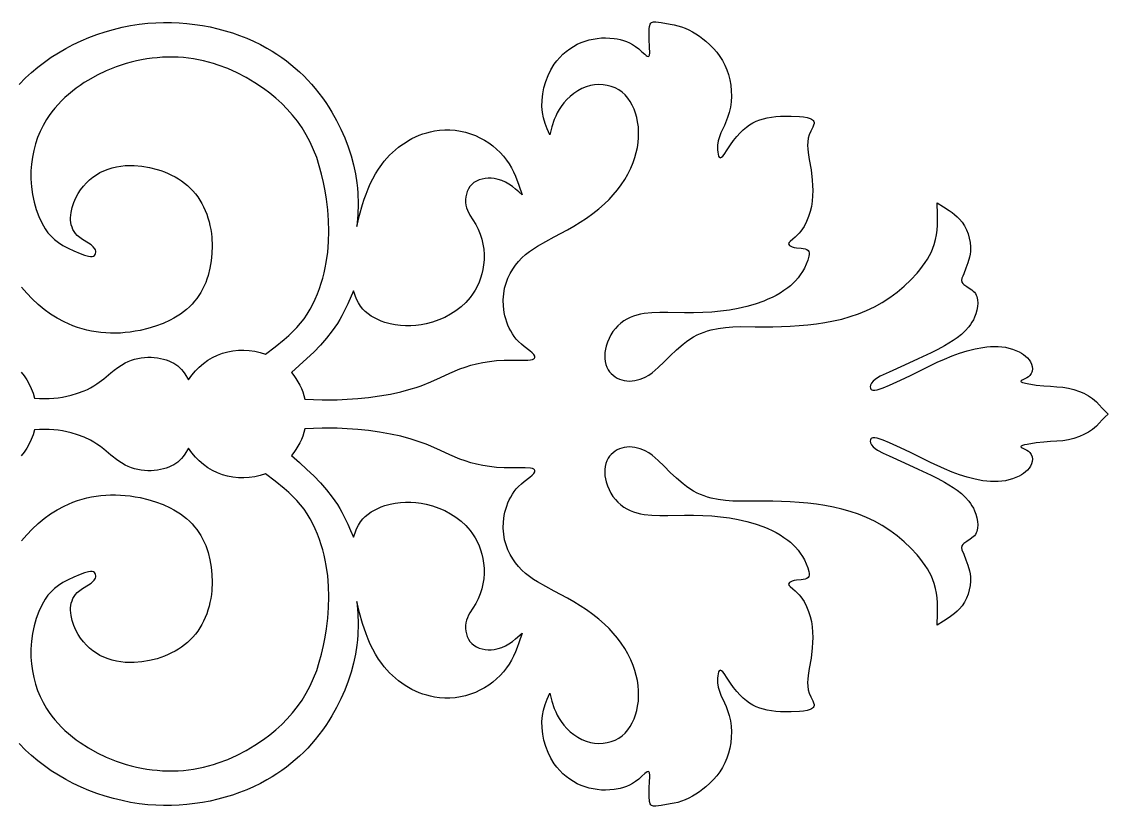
# Model space of a CAD drawing. Extents: x 12 to 238, y 29 to 71.
# Drawn here: x 188.52 to 238.32, y 31.93 to 67.9 of the extents above; entities that cross this region are included whole.
import ezdxf

# ---------------------------------------------------------------- set-up
doc = ezdxf.new("R2010")
doc.units = 0
doc.layers.add('LAYER_1', color=18, linetype='CONTINUOUS')

msp = doc.modelspace()

# ---------------------------------------------------------------- linework, layer by layer
at = {"layer": 'LAYER_1'}
for points in [[(188.405, 65.026), (188.695, 65.321), (188.97, 65.574), (189.258, 65.817), (189.559, 66.048), (189.873, 66.267), (190.198, 66.474), (190.533, 66.669), (190.878, 66.85), (191.233, 67.018), (191.595, 67.172), (191.965, 67.312), (192.342, 67.437), (192.725, 67.547), (193.113, 67.641), (193.505, 67.719), (193.901, 67.781), (194.299, 67.826), (194.657, 67.852), (195.016, 67.863), (195.375, 67.862), (195.734, 67.847), (196.091, 67.819), (196.447, 67.778), (196.8, 67.724), (197.15, 67.657), (197.497, 67.578), (197.838, 67.487), (198.175, 67.384), (198.505, 67.268), (198.829, 67.141), (199.146, 67.002), (199.455, 66.852), (199.755, 66.69), (199.987, 66.554), (200.212, 66.411), (200.432, 66.261), (200.646, 66.105), (200.854, 65.942), (201.055, 65.772), (201.251, 65.597), (201.441, 65.414), (201.624, 65.226), (201.802, 65.032), (201.973, 64.832), (202.138, 64.626), (202.297, 64.415), (202.45, 64.197), (202.596, 63.975), (202.736, 63.747), (202.949, 63.367), (203.144, 62.976), (203.321, 62.575), (203.477, 62.167), (203.612, 61.755), (203.724, 61.339), (203.813, 60.924), (203.877, 60.51), (203.902, 60.272), (203.919, 60.033), (203.931, 59.549), (203.916, 59.045), (203.88, 58.507), (204.002, 59.035), (204.137, 59.523), (204.213, 59.76), (204.297, 59.997), (204.389, 60.234), (204.492, 60.468), (204.605, 60.7), (204.73, 60.926), (204.867, 61.146), (205.017, 61.358), (205.13, 61.502), (205.25, 61.641), (205.376, 61.774), (205.508, 61.902), (205.645, 62.025), (205.788, 62.141), (205.935, 62.25), (206.087, 62.353), (206.243, 62.449), (206.403, 62.537), (206.567, 62.617), (206.734, 62.69), (206.904, 62.753), (207.077, 62.808), (207.251, 62.854), (207.428, 62.89), (207.665, 62.923), (207.904, 62.939), (208.143, 62.938), (208.381, 62.92), (208.619, 62.885), (208.853, 62.833), (209.083, 62.764), (209.309, 62.678), (209.519, 62.58), (209.723, 62.468), (209.918, 62.343), (210.104, 62.205), (210.28, 62.057), (210.445, 61.898), (210.596, 61.731), (210.734, 61.556), (210.853, 61.381), (210.96, 61.2), (211.057, 61.012), (211.145, 60.817), (211.303, 60.405), (211.448, 59.963), (211.3, 60.099), (211.153, 60.227), (211.003, 60.344), (210.849, 60.448), (210.691, 60.539), (210.527, 60.613), (210.355, 60.67), (210.174, 60.707), (210.037, 60.72), (209.897, 60.721), (209.757, 60.709), (209.619, 60.684), (209.486, 60.645), (209.361, 60.59), (209.245, 60.52), (209.142, 60.434), (209.061, 60.34), (208.993, 60.234), (208.937, 60.12), (208.896, 59.998), (208.868, 59.872), (208.854, 59.744), (208.855, 59.617), (208.869, 59.493), (208.899, 59.372), (208.942, 59.255), (209.056, 59.033), (209.19, 58.817), (209.324, 58.599), (209.435, 58.386), (209.527, 58.164), (209.601, 57.937), (209.656, 57.703), (209.693, 57.467), (209.71, 57.228), (209.709, 56.988), (209.688, 56.748), (209.655, 56.545), (209.608, 56.344), (209.548, 56.147), (209.475, 55.954), (209.39, 55.767), (209.292, 55.586), (209.183, 55.413), (209.063, 55.249), (208.868, 55.027), (208.653, 54.826), (208.42, 54.645), (208.17, 54.485), (207.906, 54.346), (207.63, 54.228), (207.344, 54.131), (207.05, 54.054), (206.817, 54.009), (206.582, 53.977), (206.345, 53.959), (206.107, 53.957), (205.869, 53.97), (205.632, 54), (205.396, 54.047), (205.164, 54.113), (204.998, 54.172), (204.836, 54.241), (204.68, 54.319), (204.531, 54.407), (204.391, 54.505), (204.263, 54.612), (204.147, 54.728), (204.047, 54.853), (203.948, 55.012), (203.866, 55.183), (203.728, 55.565), (203.456, 54.97), (203.331, 54.692), (203.195, 54.419), (203.095, 54.245), (202.987, 54.07), (202.746, 53.726), (202.482, 53.391), (202.206, 53.075), (201.903, 52.757), (201.586, 52.452), (200.877, 51.817), (200.985, 51.681), (201.085, 51.54), (201.176, 51.394), (201.259, 51.242), (201.332, 51.086), (201.397, 50.926), (201.451, 50.762), (201.497, 50.594), (202.287, 50.565), (202.633, 50.563), (202.974, 50.57), (203.437, 50.59), (203.919, 50.625), (204.414, 50.677), (204.913, 50.745), (205.411, 50.832), (205.899, 50.938), (206.371, 51.065), (206.599, 51.137), (206.82, 51.214), (207.27, 51.396), (207.704, 51.593), (208.14, 51.792), (208.597, 51.98), (208.84, 52.067), (209.094, 52.147), (209.363, 52.218), (209.648, 52.278), (209.953, 52.327), (210.279, 52.363), (210.628, 52.384), (211.004, 52.389), (211.305, 52.383), (211.591, 52.38), (211.718, 52.385), (211.829, 52.395), (211.92, 52.414), (211.987, 52.442), (212.021, 52.472), (212.038, 52.506), (212.039, 52.538), (212.03, 52.571), (211.983, 52.642), (211.905, 52.722), (211.801, 52.808), (211.55, 53.007), (211.417, 53.119), (211.288, 53.24), (211.185, 53.351), (211.091, 53.47), (211.005, 53.593), (210.927, 53.722), (210.858, 53.855), (210.797, 53.992), (210.743, 54.132), (210.698, 54.275), (210.66, 54.419), (210.63, 54.565), (210.592, 54.857), (210.584, 55.146), (210.605, 55.427), (210.648, 55.676), (210.713, 55.914), (210.798, 56.139), (210.901, 56.352), (211.018, 56.552), (211.15, 56.739), (211.292, 56.912), (211.443, 57.072), (211.611, 57.225), (211.786, 57.365), (211.966, 57.493), (212.152, 57.612), (212.533, 57.828), (212.923, 58.032), (213.525, 58.355), (213.824, 58.526), (214.118, 58.705), (214.408, 58.896), (214.691, 59.099), (214.967, 59.318), (215.234, 59.554), (215.437, 59.752), (215.631, 59.962), (215.816, 60.184), (215.991, 60.416), (216.152, 60.66), (216.299, 60.913), (216.43, 61.177), (216.544, 61.45), (216.62, 61.672), (216.683, 61.898), (216.732, 62.129), (216.767, 62.362), (216.787, 62.598), (216.791, 62.835), (216.778, 63.072), (216.746, 63.309), (216.706, 63.506), (216.651, 63.701), (216.584, 63.889), (216.502, 64.07), (216.407, 64.24), (216.297, 64.398), (216.173, 64.541), (216.034, 64.668), (215.879, 64.775), (215.712, 64.863), (215.535, 64.932), (215.35, 64.98), (215.16, 65.008), (214.968, 65.016), (214.775, 65.003), (214.584, 64.97), (214.381, 64.911), (214.185, 64.83), (213.998, 64.729), (213.82, 64.611), (213.654, 64.477), (213.501, 64.332), (213.361, 64.176), (213.237, 64.013), (213.144, 63.869), (213.062, 63.72), (212.989, 63.567), (212.924, 63.409), (212.812, 63.077), (212.714, 62.718), (212.605, 62.983), (212.512, 63.237), (212.438, 63.487), (212.387, 63.741), (212.361, 64.017), (212.363, 64.3), (212.393, 64.587), (212.449, 64.874), (212.532, 65.158), (212.638, 65.433), (212.769, 65.697), (212.924, 65.946), (213.046, 66.11), (213.178, 66.263), (213.321, 66.406), (213.473, 66.538), (213.633, 66.658), (213.801, 66.766), (213.976, 66.862), (214.158, 66.944), (214.335, 67.01), (214.517, 67.064), (214.703, 67.105), (214.892, 67.135), (215.083, 67.152), (215.277, 67.157), (215.472, 67.151), (215.667, 67.132), (215.809, 67.111), (215.95, 67.082), (216.092, 67.043), (216.233, 66.993), (216.374, 66.931), (216.514, 66.855), (216.654, 66.763), (216.793, 66.654), (216.937, 66.524), (217.07, 66.403), (217.129, 66.356), (217.181, 66.323), (217.224, 66.307), (217.258, 66.313), (217.276, 66.335), (217.289, 66.37), (217.301, 66.47), (217.293, 66.725), (217.272, 67.094), (217.271, 67.457), (217.276, 67.573), (217.291, 67.686), (217.323, 67.785), (217.347, 67.825), (217.379, 67.856), (217.419, 67.879), (217.467, 67.893), (217.579, 67.898), (217.831, 67.86), (218.234, 67.792), (218.414, 67.759), (218.589, 67.717), (218.757, 67.664), (218.924, 67.599), (219.091, 67.522), (219.255, 67.435), (219.417, 67.338), (219.575, 67.233), (219.728, 67.12), (219.875, 67.001), (220.052, 66.842), (220.217, 66.674), (220.369, 66.497), (220.508, 66.311), (220.632, 66.116), (220.741, 65.91), (220.834, 65.696), (220.911, 65.471), (220.971, 65.231), (221.012, 64.984), (221.036, 64.733), (221.041, 64.479), (221.027, 64.227), (220.994, 63.978), (220.942, 63.737), (220.871, 63.506), (220.719, 63.148), (220.56, 62.799), (220.493, 62.62), (220.441, 62.433), (220.41, 62.236), (220.404, 62.132), (220.406, 62.024), (220.415, 61.919), (220.432, 61.82), (220.457, 61.738), (220.489, 61.684), (220.51, 61.669), (220.533, 61.665), (220.585, 61.685), (220.644, 61.737), (220.709, 61.814), (220.85, 62.019), (220.999, 62.248), (221.146, 62.457), (221.292, 62.641), (221.438, 62.802), (221.584, 62.943), (221.731, 63.064), (221.879, 63.168), (222.031, 63.257), (222.185, 63.332), (222.345, 63.397), (222.512, 63.45), (222.687, 63.493), (222.874, 63.527), (223.074, 63.551), (223.289, 63.567), (223.523, 63.574), (223.777, 63.574), (224.157, 63.559), (224.341, 63.54), (224.508, 63.509), (224.651, 63.465), (224.71, 63.437), (224.759, 63.405), (224.797, 63.368), (224.823, 63.326), (224.837, 63.279), (224.836, 63.226), (224.813, 63.149), (224.773, 63.064), (224.676, 62.882), (224.609, 62.718), (224.566, 62.554), (224.543, 62.391), (224.537, 62.227), (224.545, 62.064), (224.563, 61.902), (224.614, 61.58), (224.691, 61.102), (224.748, 60.629), (224.765, 60.392), (224.77, 60.154), (224.764, 59.914), (224.743, 59.671), (224.708, 59.434), (224.655, 59.197), (224.583, 58.962), (224.49, 58.733), (224.374, 58.513), (224.232, 58.304), (224.151, 58.205), (224.063, 58.109), (223.968, 58.018), (223.864, 57.932), (223.732, 57.828), (223.685, 57.778), (223.663, 57.729), (223.672, 57.685), (223.707, 57.643), (223.762, 57.606), (223.831, 57.577), (223.924, 57.553), (224.025, 57.538), (224.235, 57.519), (224.334, 57.507), (224.423, 57.489), (224.498, 57.46), (224.555, 57.417), (224.587, 57.364), (224.603, 57.299), (224.605, 57.225), (224.595, 57.143), (224.548, 56.964), (224.477, 56.783), (224.393, 56.605), (224.301, 56.441), (224.202, 56.291), (224.097, 56.153), (223.986, 56.025), (223.869, 55.908), (223.748, 55.798), (223.622, 55.696), (223.452, 55.573), (223.277, 55.459), (223.095, 55.354), (222.91, 55.259), (222.72, 55.172), (222.528, 55.092), (222.136, 54.954), (221.746, 54.842), (221.351, 54.751), (220.952, 54.68), (220.549, 54.626), (220.141, 54.589), (219.729, 54.566), (219.313, 54.556), (218.893, 54.557), (218.136, 54.572), (217.763, 54.571), (217.399, 54.555), (217.048, 54.515), (216.878, 54.485), (216.714, 54.445), (216.555, 54.396), (216.402, 54.336), (216.255, 54.265), (216.115, 54.181), (215.975, 54.078), (215.845, 53.961), (215.725, 53.832), (215.615, 53.69), (215.518, 53.537), (215.433, 53.375), (215.361, 53.203), (215.304, 53.023), (215.272, 52.884), (215.249, 52.742), (215.238, 52.6), (215.239, 52.459), (215.254, 52.32), (215.284, 52.186), (215.33, 52.058), (215.394, 51.938), (215.458, 51.849), (215.533, 51.766), (215.617, 51.69), (215.709, 51.623), (215.808, 51.564), (215.912, 51.515), (216.02, 51.475), (216.13, 51.447), (216.253, 51.429), (216.378, 51.423), (216.501, 51.43), (216.624, 51.448), (216.746, 51.475), (216.865, 51.513), (216.98, 51.558), (217.092, 51.611), (217.252, 51.703), (217.404, 51.807), (217.548, 51.923), (217.687, 52.047), (217.958, 52.313), (218.232, 52.589), (218.52, 52.862), (218.826, 53.118), (218.984, 53.236), (219.145, 53.347), (219.309, 53.448), (219.476, 53.538), (219.632, 53.61), (219.789, 53.673), (219.949, 53.727), (220.11, 53.772), (220.436, 53.841), (220.768, 53.885), (221.105, 53.909), (221.445, 53.919), (222.131, 53.918), (222.937, 53.918), (223.34, 53.926), (223.742, 53.941), (224.143, 53.965), (224.542, 53.999), (224.938, 54.045), (225.332, 54.105), (225.722, 54.179), (226.107, 54.27), (226.488, 54.379), (226.864, 54.508), (227.234, 54.659), (227.598, 54.832), (227.955, 55.029), (228.305, 55.253), (228.642, 55.5), (228.966, 55.772), (229.272, 56.063), (229.554, 56.37), (229.685, 56.528), (229.808, 56.69), (229.922, 56.853), (230.027, 57.019), (230.122, 57.186), (230.207, 57.353), (230.28, 57.521), (230.342, 57.69), (230.404, 57.908), (230.447, 58.127), (230.475, 58.35), (230.489, 58.578), (230.49, 59.059), (230.47, 59.589), (230.758, 59.41), (231.027, 59.24), (231.154, 59.152), (231.274, 59.06), (231.388, 58.96), (231.495, 58.85), (231.614, 58.702), (231.721, 58.539), (231.813, 58.363), (231.888, 58.176), (231.947, 57.981), (231.985, 57.781), (232.003, 57.577), (231.998, 57.372), (231.982, 57.241), (231.958, 57.11), (231.886, 56.851), (231.793, 56.596), (231.689, 56.344), (231.645, 56.238), (231.61, 56.136), (231.596, 56.04), (231.599, 55.995), (231.611, 55.953), (231.645, 55.898), (231.696, 55.847), (231.83, 55.754), (231.984, 55.659), (232.059, 55.608), (232.126, 55.551), (232.179, 55.495), (232.224, 55.434), (232.26, 55.369), (232.289, 55.301), (232.326, 55.154), (232.338, 54.998), (232.327, 54.837), (232.296, 54.674), (232.25, 54.513), (232.19, 54.359), (232.133, 54.239), (232.069, 54.125), (232, 54.018), (231.925, 53.916), (231.762, 53.73), (231.584, 53.563), (231.396, 53.414), (231.2, 53.279), (230.806, 53.044), (230.498, 52.877), (230.2, 52.723), (229.606, 52.439), (228.978, 52.156), (228.271, 51.839), (227.998, 51.71), (227.867, 51.642), (227.744, 51.57), (227.634, 51.494), (227.541, 51.414), (227.47, 51.329), (227.424, 51.239), (227.409, 51.161), (227.415, 51.093), (227.43, 51.061), (227.453, 51.036), (227.484, 51.019), (227.521, 51.009), (227.615, 51.007), (227.728, 51.027), (227.857, 51.063), (227.996, 51.112), (228.284, 51.23), (228.792, 51.46), (229.258, 51.686), (230.161, 52.136), (230.481, 52.288), (230.813, 52.436), (231.154, 52.576), (231.502, 52.704), (231.855, 52.815), (232.211, 52.906), (232.568, 52.971), (232.745, 52.993), (232.922, 53.007), (233.094, 53.012), (233.264, 53.009), (233.432, 52.996), (233.598, 52.973), (233.762, 52.938), (233.922, 52.892), (234.079, 52.833), (234.232, 52.762), (234.336, 52.703), (234.435, 52.638), (234.528, 52.566), (234.612, 52.487), (234.687, 52.401), (234.748, 52.307), (234.795, 52.206), (234.826, 52.097), (234.837, 51.99), (234.825, 51.882), (234.81, 51.828), (234.787, 51.776), (234.755, 51.725), (234.715, 51.677), (234.655, 51.625), (234.586, 51.577), (234.43, 51.492), (234.362, 51.459), (234.317, 51.43), (234.31, 51.411), (234.321, 51.394), (234.383, 51.363), (234.599, 51.309), (235.007, 51.242), (235.36, 51.205), (235.673, 51.184), (235.959, 51.166), (236.227, 51.139), (236.486, 51.098), (236.74, 51.037), (236.991, 50.953), (237.199, 50.863), (237.402, 50.753), (237.594, 50.624), (237.771, 50.474), (237.905, 50.335), (238.034, 50.189), (238.168, 50.046), (238.316, 49.915), (238.168, 49.784), (238.034, 49.641), (237.905, 49.496), (237.771, 49.356), (237.594, 49.206), (237.402, 49.077), (237.199, 48.968), (236.991, 48.878), (236.74, 48.793), (236.486, 48.733), (236.227, 48.691), (235.959, 48.664), (235.673, 48.647), (235.36, 48.626), (235.007, 48.589), (234.599, 48.521), (234.483, 48.496), (234.383, 48.468), (234.321, 48.436), (234.31, 48.419), (234.317, 48.401), (234.362, 48.371), (234.43, 48.338), (234.586, 48.254), (234.655, 48.206), (234.715, 48.153), (234.755, 48.105), (234.787, 48.055), (234.825, 47.949), (234.837, 47.84), (234.826, 47.733), (234.795, 47.624), (234.748, 47.523), (234.687, 47.429), (234.612, 47.343), (234.528, 47.264), (234.435, 47.192), (234.336, 47.127), (234.232, 47.069), (234.079, 46.997), (233.922, 46.938), (233.762, 46.892), (233.598, 46.858), (233.432, 46.834), (233.264, 46.821), (233.094, 46.818), (232.922, 46.823), (232.745, 46.837), (232.568, 46.859), (232.211, 46.925), (231.855, 47.015), (231.502, 47.127), (231.154, 47.255), (230.813, 47.395), (230.161, 47.694), (229.258, 48.144), (228.792, 48.371), (228.284, 48.6), (227.996, 48.719), (227.857, 48.768), (227.728, 48.804), (227.615, 48.823), (227.521, 48.822), (227.484, 48.811), (227.453, 48.794), (227.43, 48.77), (227.415, 48.737), (227.409, 48.669), (227.424, 48.592), (227.47, 48.502), (227.541, 48.417), (227.634, 48.336), (227.744, 48.26), (227.998, 48.12), (228.271, 47.992), (228.978, 47.674), (229.606, 47.391), (230.2, 47.107), (230.498, 46.953), (230.806, 46.786), (231.002, 46.673), (231.2, 46.551), (231.396, 46.417), (231.584, 46.267), (231.762, 46.101), (231.925, 45.914), (232, 45.813), (232.069, 45.705), (232.133, 45.591), (232.19, 45.471), (232.25, 45.317), (232.296, 45.157), (232.327, 44.994), (232.338, 44.832), (232.326, 44.676), (232.289, 44.53), (232.26, 44.461), (232.224, 44.396), (232.179, 44.335), (232.126, 44.279), (231.984, 44.171), (231.83, 44.077), (231.696, 43.983), (231.645, 43.932), (231.611, 43.877), (231.599, 43.835), (231.596, 43.79), (231.61, 43.695), (231.689, 43.486), (231.793, 43.235), (231.886, 42.979), (231.958, 42.72), (231.982, 42.589), (231.998, 42.458), (232.003, 42.253), (231.985, 42.05), (231.947, 41.849), (231.888, 41.655), (231.813, 41.468), (231.721, 41.291), (231.614, 41.128), (231.495, 40.98), (231.388, 40.87), (231.274, 40.771), (231.027, 40.591), (230.758, 40.421), (230.47, 40.242), (230.49, 40.771), (230.494, 41.017), (230.489, 41.252), (230.475, 41.481), (230.447, 41.703), (230.404, 41.923), (230.342, 42.141), (230.28, 42.309), (230.207, 42.477), (230.122, 42.645), (230.027, 42.812), (229.922, 42.977), (229.808, 43.141), (229.685, 43.302), (229.554, 43.461), (229.272, 43.768), (228.966, 44.059), (228.642, 44.33), (228.305, 44.578), (227.955, 44.801), (227.598, 44.999), (227.234, 45.172), (226.864, 45.322), (226.488, 45.451), (226.107, 45.56), (225.722, 45.651), (225.332, 45.726), (224.938, 45.785), (224.542, 45.831), (224.143, 45.865), (223.742, 45.889), (222.937, 45.912), (222.131, 45.913), (221.445, 45.912), (221.105, 45.922), (220.768, 45.946), (220.436, 45.99), (220.11, 46.059), (219.949, 46.104), (219.789, 46.158), (219.632, 46.221), (219.476, 46.293), (219.309, 46.383), (219.145, 46.484), (218.984, 46.594), (218.826, 46.713), (218.52, 46.969), (218.232, 47.241), (217.958, 47.518), (217.687, 47.784), (217.548, 47.908), (217.404, 48.023), (217.252, 48.128), (217.092, 48.22), (216.98, 48.273), (216.865, 48.318), (216.746, 48.355), (216.624, 48.383), (216.501, 48.401), (216.378, 48.407), (216.253, 48.402), (216.13, 48.384), (216.02, 48.355), (215.912, 48.316), (215.808, 48.267), (215.709, 48.208), (215.617, 48.14), (215.533, 48.065), (215.458, 47.982), (215.394, 47.893), (215.33, 47.772), (215.284, 47.644), (215.254, 47.51), (215.239, 47.372), (215.238, 47.231), (215.249, 47.088), (215.272, 46.947), (215.304, 46.808), (215.361, 46.628), (215.433, 46.456), (215.518, 46.293), (215.615, 46.14), (215.725, 45.999), (215.845, 45.869), (215.975, 45.752), (216.115, 45.65), (216.255, 45.566), (216.402, 45.495), (216.555, 45.435), (216.714, 45.385), (216.878, 45.346), (217.048, 45.315), (217.399, 45.276), (217.763, 45.259), (218.136, 45.259), (218.893, 45.274), (219.313, 45.274), (219.729, 45.264), (220.141, 45.241), (220.549, 45.204), (220.952, 45.151), (221.351, 45.08), (221.746, 44.989), (222.136, 44.877), (222.528, 44.738), (222.72, 44.659), (222.91, 44.572), (223.095, 44.476), (223.277, 44.372), (223.452, 44.258), (223.622, 44.135), (223.748, 44.033), (223.869, 43.923), (223.986, 43.805), (224.097, 43.678), (224.202, 43.539), (224.301, 43.389), (224.393, 43.226), (224.477, 43.048), (224.548, 42.866), (224.595, 42.688), (224.605, 42.606), (224.603, 42.531), (224.587, 42.466), (224.555, 42.414), (224.498, 42.37), (224.423, 42.341), (224.235, 42.311), (224.025, 42.292), (223.924, 42.277), (223.831, 42.254), (223.762, 42.224), (223.707, 42.188), (223.672, 42.146), (223.663, 42.102), (223.685, 42.053), (223.732, 42.003), (223.864, 41.898), (223.968, 41.812), (224.063, 41.721), (224.151, 41.626), (224.232, 41.527), (224.374, 41.318), (224.49, 41.097), (224.583, 40.868), (224.655, 40.634), (224.708, 40.397), (224.743, 40.16), (224.764, 39.917), (224.77, 39.677), (224.765, 39.438), (224.748, 39.201), (224.691, 38.728), (224.614, 38.25), (224.563, 37.928), (224.545, 37.766), (224.537, 37.603), (224.543, 37.44), (224.566, 37.276), (224.609, 37.113), (224.676, 36.949), (224.773, 36.766), (224.813, 36.682), (224.836, 36.605), (224.837, 36.552), (224.823, 36.504), (224.797, 36.462), (224.759, 36.426), (224.71, 36.393), (224.651, 36.365), (224.508, 36.321), (224.341, 36.291), (224.157, 36.272), (223.777, 36.256), (223.523, 36.256), (223.289, 36.264), (223.074, 36.279), (222.874, 36.304), (222.687, 36.337), (222.512, 36.381), (222.345, 36.434), (222.185, 36.498), (222.031, 36.574), (221.879, 36.663), (221.731, 36.767), (221.584, 36.888), (221.438, 37.028), (221.292, 37.189), (221.146, 37.373), (220.999, 37.582), (220.85, 37.811), (220.709, 38.016), (220.644, 38.093), (220.585, 38.145), (220.558, 38.16), (220.533, 38.165), (220.51, 38.161), (220.489, 38.147), (220.457, 38.093), (220.432, 38.011), (220.415, 37.912), (220.406, 37.807), (220.41, 37.595), (220.441, 37.397), (220.493, 37.21), (220.56, 37.031), (220.719, 36.682), (220.798, 36.506), (220.871, 36.325), (220.942, 36.093), (220.994, 35.852), (221.027, 35.604), (221.041, 35.351), (221.036, 35.098), (221.012, 34.846), (220.971, 34.599), (220.911, 34.36), (220.834, 34.135), (220.741, 33.92), (220.632, 33.715), (220.508, 33.519), (220.369, 33.333), (220.217, 33.156), (220.052, 32.988), (219.875, 32.829), (219.728, 32.71), (219.575, 32.598), (219.417, 32.493), (219.255, 32.396), (219.091, 32.308), (218.924, 32.232), (218.757, 32.166), (218.589, 32.113), (218.414, 32.072), (218.234, 32.038), (217.831, 31.97), (217.703, 31.947), (217.579, 31.933), (217.467, 31.938), (217.419, 31.951), (217.379, 31.975), (217.347, 32.006), (217.323, 32.046), (217.291, 32.144), (217.271, 32.374), (217.272, 32.737), (217.293, 33.105), (217.3, 33.236), (217.301, 33.36), (217.289, 33.46), (217.276, 33.495), (217.258, 33.517), (217.224, 33.523), (217.181, 33.508), (217.07, 33.428), (216.937, 33.307), (216.793, 33.176), (216.654, 33.067), (216.514, 32.975), (216.374, 32.899), (216.233, 32.837), (216.092, 32.787), (215.95, 32.749), (215.667, 32.698), (215.472, 32.68), (215.277, 32.673), (215.083, 32.678), (214.892, 32.696), (214.703, 32.725), (214.517, 32.767), (214.335, 32.82), (214.158, 32.886), (213.976, 32.968), (213.801, 33.064), (213.633, 33.172), (213.473, 33.292), (213.321, 33.424), (213.178, 33.567), (213.046, 33.721), (212.924, 33.885), (212.769, 34.133), (212.638, 34.397), (212.532, 34.673), (212.449, 34.956), (212.393, 35.243), (212.363, 35.531), (212.361, 35.814), (212.387, 36.089), (212.438, 36.343), (212.512, 36.594), (212.605, 36.848), (212.714, 37.112), (212.812, 36.754), (212.924, 36.421), (212.989, 36.262), (213.062, 36.11), (213.144, 35.961), (213.237, 35.817), (213.361, 35.654), (213.501, 35.498), (213.654, 35.352), (213.82, 35.219), (213.998, 35.101), (214.185, 35), (214.381, 34.919), (214.584, 34.86), (214.775, 34.826), (214.968, 34.814), (215.16, 34.822), (215.35, 34.85), (215.535, 34.898), (215.712, 34.966), (215.879, 35.054), (216.034, 35.162), (216.173, 35.288), (216.297, 35.432), (216.407, 35.589), (216.502, 35.76), (216.584, 35.941), (216.651, 36.129), (216.706, 36.323), (216.746, 36.521), (216.778, 36.758), (216.791, 36.995), (216.787, 37.232), (216.767, 37.467), (216.732, 37.701), (216.683, 37.931), (216.62, 38.158), (216.544, 38.379), (216.43, 38.653), (216.299, 38.917), (216.152, 39.17), (215.991, 39.413), (215.816, 39.646), (215.631, 39.867), (215.437, 40.078), (215.234, 40.276), (214.967, 40.512), (214.691, 40.731), (214.408, 40.934), (214.118, 41.125), (213.824, 41.304), (213.525, 41.475), (212.923, 41.797), (212.533, 42.001), (212.152, 42.218), (211.966, 42.336), (211.786, 42.464), (211.611, 42.604), (211.443, 42.758), (211.292, 42.917), (211.15, 43.091), (211.018, 43.277), (210.901, 43.478), (210.798, 43.691), (210.713, 43.916), (210.648, 44.154), (210.605, 44.403), (210.584, 44.684), (210.592, 44.973), (210.63, 45.265), (210.66, 45.411), (210.698, 45.555), (210.743, 45.697), (210.797, 45.838), (210.858, 45.974), (210.927, 46.108), (211.005, 46.236), (211.091, 46.36), (211.185, 46.478), (211.288, 46.59), (211.417, 46.711), (211.55, 46.823), (211.801, 47.021), (211.905, 47.108), (211.983, 47.187), (212.03, 47.259), (212.039, 47.292), (212.038, 47.323), (212.021, 47.358), (211.987, 47.388), (211.92, 47.416), (211.829, 47.434), (211.591, 47.449), (211.305, 47.447), (211.004, 47.441), (210.628, 47.446), (210.279, 47.467), (209.953, 47.502), (209.648, 47.551), (209.363, 47.612), (209.094, 47.683), (208.84, 47.763), (208.597, 47.849), (208.14, 48.038), (207.704, 48.237), (207.27, 48.434), (207.048, 48.527), (206.82, 48.616), (206.371, 48.765), (205.899, 48.892), (205.411, 48.998), (204.913, 49.085), (204.414, 49.153), (203.919, 49.204), (203.437, 49.239), (202.974, 49.26), (202.633, 49.266), (202.287, 49.265), (201.497, 49.236), (201.452, 49.068), (201.397, 48.904), (201.333, 48.744), (201.259, 48.588), (201.177, 48.436), (201.085, 48.29), (200.985, 48.149), (200.877, 48.014), (201.248, 47.686), (201.586, 47.378), (201.903, 47.073), (202.206, 46.755), (202.482, 46.439), (202.746, 46.105), (202.987, 45.76), (203.095, 45.586), (203.195, 45.411), (203.331, 45.138), (203.456, 44.86), (203.583, 44.571), (203.728, 44.265), (203.795, 44.463), (203.866, 44.647), (203.948, 44.819), (204.047, 44.978), (204.147, 45.103), (204.263, 45.219), (204.391, 45.326), (204.531, 45.423), (204.68, 45.511), (204.836, 45.59), (204.998, 45.658), (205.164, 45.717), (205.396, 45.783), (205.632, 45.83), (205.869, 45.86), (206.107, 45.874), (206.345, 45.871), (206.582, 45.854), (206.817, 45.822), (207.05, 45.777), (207.344, 45.7), (207.63, 45.603), (207.906, 45.484), (208.17, 45.345), (208.42, 45.185), (208.653, 45.005), (208.868, 44.803), (208.968, 44.695), (209.063, 44.581), (209.183, 44.417), (209.292, 44.244), (209.39, 44.064), (209.475, 43.877), (209.548, 43.684), (209.608, 43.487), (209.655, 43.286), (209.688, 43.082), (209.709, 42.843), (209.71, 42.603), (209.693, 42.364), (209.656, 42.127), (209.601, 41.894), (209.527, 41.666), (209.435, 41.445), (209.324, 41.232), (209.19, 41.014), (209.056, 40.798), (208.995, 40.688), (208.942, 40.575), (208.899, 40.459), (208.869, 40.337), (208.855, 40.213), (208.854, 40.086), (208.868, 39.958), (208.896, 39.833), (208.937, 39.711), (208.993, 39.596), (209.061, 39.491), (209.142, 39.397), (209.245, 39.311), (209.361, 39.241), (209.486, 39.186), (209.619, 39.147), (209.757, 39.121), (209.897, 39.11), (210.037, 39.111), (210.174, 39.124), (210.355, 39.161), (210.527, 39.217), (210.691, 39.292), (210.849, 39.382), (211.003, 39.487), (211.153, 39.604), (211.448, 39.867), (211.303, 39.424), (211.226, 39.215), (211.145, 39.013), (211.057, 38.818), (210.96, 38.63), (210.853, 38.449), (210.734, 38.274), (210.596, 38.099), (210.445, 37.932), (210.28, 37.773), (210.104, 37.624), (209.918, 37.487), (209.723, 37.362), (209.519, 37.249), (209.309, 37.152), (209.083, 37.066), (208.853, 36.997), (208.619, 36.945), (208.381, 36.91), (208.143, 36.892), (207.904, 36.89), (207.665, 36.906), (207.428, 36.939), (207.251, 36.976), (207.077, 37.021), (206.904, 37.076), (206.734, 37.14), (206.567, 37.212), (206.403, 37.292), (206.243, 37.381), (206.087, 37.476), (205.935, 37.579), (205.788, 37.689), (205.645, 37.805), (205.508, 37.927), (205.376, 38.055), (205.25, 38.189), (205.13, 38.328), (205.017, 38.471), (204.867, 38.683), (204.73, 38.904), (204.605, 39.13), (204.492, 39.361), (204.389, 39.596), (204.297, 39.833), (204.137, 40.306), (204.002, 40.795), (203.88, 41.322), (203.916, 40.785), (203.931, 40.281), (203.919, 39.797), (203.902, 39.559), (203.877, 39.321), (203.813, 38.907), (203.724, 38.491), (203.612, 38.076), (203.477, 37.663), (203.321, 37.256), (203.144, 36.855), (202.949, 36.464), (202.736, 36.084), (202.596, 35.856), (202.45, 35.633), (202.297, 35.416), (202.138, 35.205), (201.973, 34.999), (201.802, 34.799), (201.624, 34.604), (201.441, 34.416), (201.251, 34.234), (201.055, 34.058), (200.854, 33.889), (200.646, 33.726), (200.432, 33.569), (200.212, 33.419), (199.987, 33.276), (199.755, 33.14), (199.455, 32.979), (199.146, 32.828), (198.829, 32.689), (198.505, 32.562), (198.175, 32.447), (197.838, 32.343), (197.497, 32.252), (197.15, 32.173), (196.8, 32.107), (196.447, 32.053), (196.091, 32.012), (195.734, 31.984), (195.375, 31.969), (195.016, 31.967), (194.657, 31.979), (194.299, 32.005), (193.901, 32.05), (193.505, 32.111), (193.113, 32.19), (192.725, 32.284), (192.342, 32.394), (191.965, 32.519), (191.595, 32.658), (191.233, 32.812), (190.878, 32.98), (190.533, 33.162), (190.198, 33.356), (189.873, 33.564), (189.559, 33.783), (189.258, 34.014), (188.97, 34.257), (188.695, 34.51), (188.405, 34.805)], [(188.496, 51.838), (188.631, 51.663), (188.752, 51.478), (188.861, 51.283), (188.955, 51.079), (189.034, 50.867), (189.098, 50.648), (189.334, 50.631), (189.558, 50.624), (189.774, 50.626), (189.982, 50.638), (190.185, 50.659), (190.384, 50.689), (190.581, 50.728), (190.779, 50.776), (191.078, 50.864), (191.378, 50.976), (191.527, 51.042), (191.675, 51.117), (191.821, 51.2), (191.964, 51.292), (192.282, 51.533), (192.597, 51.795), (192.756, 51.924), (192.919, 52.047), (193.086, 52.16), (193.26, 52.26), (193.4, 52.326), (193.545, 52.381), (193.692, 52.427), (193.841, 52.463), (193.992, 52.489), (194.143, 52.506), (194.293, 52.514), (194.442, 52.514), (194.589, 52.505), (194.734, 52.489), (194.874, 52.465), (195.01, 52.433), (195.14, 52.395), (195.264, 52.349), (195.381, 52.298), (195.49, 52.24), (195.583, 52.181), (195.67, 52.116), (195.753, 52.042), (195.833, 51.958), (195.912, 51.861), (195.993, 51.75), (196.162, 51.477), (196.31, 51.691), (196.474, 51.889), (196.653, 52.069), (196.845, 52.231), (197.049, 52.376), (197.263, 52.502), (197.486, 52.61), (197.718, 52.698), (197.956, 52.766), (198.199, 52.814), (198.446, 52.842), (198.696, 52.848), (198.946, 52.833), (199.197, 52.796), (199.447, 52.736), (199.694, 52.654), (200.129, 52.995), (200.55, 53.335), (200.752, 53.51), (200.945, 53.69), (201.128, 53.878), (201.3, 54.075), (201.456, 54.279), (201.601, 54.493), (201.734, 54.716), (201.857, 54.946), (201.968, 55.182), (202.069, 55.423), (202.161, 55.667), (202.243, 55.914), (202.312, 56.148), (202.372, 56.382), (202.425, 56.617), (202.471, 56.853), (202.54, 57.329), (202.58, 57.808), (202.594, 58.291), (202.581, 58.779), (202.545, 59.271), (202.485, 59.767), (202.425, 60.151), (202.35, 60.535), (202.261, 60.917), (202.156, 61.295), (202.035, 61.667), (201.896, 62.029), (201.738, 62.381), (201.56, 62.719), (201.368, 63.032), (201.158, 63.332), (200.931, 63.616), (200.689, 63.887), (200.433, 64.144), (200.164, 64.387), (199.884, 64.618), (199.595, 64.835), (199.204, 65.099), (198.8, 65.341), (198.384, 65.558), (197.958, 65.749), (197.521, 65.913), (197.3, 65.984), (197.076, 66.048), (196.851, 66.104), (196.623, 66.153), (196.394, 66.194), (196.164, 66.226), (195.927, 66.251), (195.689, 66.268), (195.45, 66.276), (195.21, 66.275), (194.97, 66.266), (194.73, 66.249), (194.49, 66.224), (194.251, 66.19), (194.012, 66.149), (193.774, 66.1), (193.538, 66.043), (193.303, 65.977), (193.069, 65.905), (192.838, 65.824), (192.61, 65.736), (192.383, 65.641), (191.974, 65.445), (191.577, 65.225), (191.384, 65.105), (191.196, 64.98), (191.013, 64.849), (190.836, 64.711), (190.663, 64.568), (190.498, 64.419), (190.338, 64.265), (190.186, 64.105), (190.041, 63.939), (189.903, 63.768), (189.774, 63.592), (189.653, 63.41), (189.499, 63.145), (189.362, 62.87), (189.244, 62.586), (189.145, 62.294), (189.065, 61.994), (189.004, 61.687), (188.962, 61.374), (188.941, 61.055), (188.94, 60.696), (188.964, 60.336), (189.012, 59.978), (189.083, 59.629), (189.177, 59.292), (189.293, 58.973), (189.431, 58.675), (189.508, 58.536), (189.59, 58.405), (189.719, 58.227), (189.862, 58.063), (190.022, 57.912), (190.203, 57.771), (190.407, 57.639), (190.639, 57.512), (190.901, 57.39), (191.196, 57.269), (191.391, 57.199), (191.58, 57.149), (191.665, 57.137), (191.741, 57.138), (191.806, 57.153), (191.856, 57.186), (191.885, 57.227), (191.903, 57.276), (191.91, 57.33), (191.906, 57.386), (191.891, 57.438), (191.867, 57.488), (191.793, 57.582), (191.692, 57.668), (191.572, 57.75), (191.307, 57.916), (191.178, 58.005), (191.062, 58.102), (190.983, 58.186), (190.917, 58.277), (190.863, 58.373), (190.821, 58.474), (190.789, 58.58), (190.768, 58.689), (190.757, 58.8), (190.754, 58.915), (190.761, 59.03), (190.775, 59.147), (190.825, 59.38), (190.899, 59.608), (190.994, 59.826), (191.098, 60.018), (191.214, 60.196), (191.341, 60.361), (191.478, 60.511), (191.625, 60.649), (191.778, 60.772), (191.938, 60.882), (192.103, 60.979), (192.287, 61.069), (192.475, 61.144), (192.667, 61.204), (192.863, 61.25), (193.062, 61.282), (193.263, 61.302), (193.468, 61.311), (193.674, 61.307), (194.025, 61.278), (194.376, 61.219), (194.723, 61.131), (194.894, 61.076), (195.062, 61.015), (195.227, 60.946), (195.388, 60.87), (195.544, 60.788), (195.696, 60.698), (195.841, 60.602), (195.981, 60.499), (196.114, 60.39), (196.24, 60.274), (196.364, 60.145), (196.479, 60.009), (196.585, 59.868), (196.683, 59.72), (196.773, 59.566), (196.855, 59.408), (196.929, 59.245), (196.995, 59.077), (197.052, 58.905), (197.102, 58.73), (197.145, 58.551), (197.18, 58.37), (197.207, 58.187), (197.227, 58.001), (197.244, 57.626), (197.236, 57.28), (197.202, 56.936), (197.144, 56.596), (197.059, 56.263), (197.007, 56.101), (196.947, 55.942), (196.881, 55.787), (196.808, 55.636), (196.728, 55.489), (196.64, 55.348), (196.545, 55.212), (196.442, 55.081), (196.326, 54.95), (196.202, 54.827), (196.071, 54.709), (195.933, 54.599), (195.788, 54.495), (195.638, 54.397), (195.483, 54.306), (195.323, 54.221), (194.992, 54.069), (194.648, 53.94), (194.297, 53.834), (193.943, 53.749), (193.716, 53.706), (193.489, 53.671), (193.263, 53.645), (193.037, 53.628), (192.813, 53.62), (192.59, 53.621), (192.368, 53.63), (192.148, 53.649), (191.929, 53.677), (191.712, 53.715), (191.497, 53.762), (191.285, 53.818), (191.074, 53.883), (190.866, 53.959), (190.66, 54.044), (190.457, 54.139), (190.145, 54.307), (189.842, 54.497), (189.549, 54.709), (189.268, 54.939), (189.001, 55.188), (188.749, 55.453), (188.513, 55.733)], [(188.513, 44.097), (188.749, 44.377), (189.001, 44.642), (189.268, 44.891), (189.549, 45.122), (189.842, 45.333), (190.145, 45.524), (190.457, 45.692), (190.66, 45.786), (190.866, 45.872), (191.074, 45.947), (191.285, 46.013), (191.497, 46.069), (191.712, 46.116), (191.929, 46.153), (192.148, 46.181), (192.368, 46.2), (192.59, 46.21), (192.813, 46.211), (193.037, 46.202), (193.263, 46.185), (193.489, 46.159), (193.716, 46.125), (193.943, 46.081), (194.297, 45.997), (194.648, 45.89), (194.992, 45.762), (195.323, 45.61), (195.483, 45.524), (195.638, 45.433), (195.788, 45.336), (195.933, 45.232), (196.071, 45.121), (196.202, 45.004), (196.326, 44.88), (196.442, 44.75), (196.545, 44.619), (196.64, 44.483), (196.728, 44.341), (196.808, 44.195), (196.881, 44.043), (196.947, 43.888), (197.059, 43.567), (197.144, 43.235), (197.202, 42.895), (197.236, 42.55), (197.244, 42.205), (197.227, 41.829), (197.207, 41.644), (197.18, 41.46), (197.145, 41.279), (197.102, 41.1), (197.052, 40.925), (196.995, 40.753), (196.929, 40.586), (196.855, 40.422), (196.773, 40.264), (196.683, 40.11), (196.585, 39.963), (196.479, 39.821), (196.364, 39.685), (196.24, 39.557), (196.114, 39.441), (195.981, 39.331), (195.841, 39.228), (195.696, 39.132), (195.544, 39.043), (195.388, 38.96), (195.227, 38.884), (195.062, 38.816), (194.894, 38.754), (194.723, 38.699), (194.376, 38.611), (194.025, 38.552), (193.674, 38.523), (193.468, 38.52), (193.263, 38.528), (193.062, 38.548), (192.863, 38.581), (192.667, 38.627), (192.475, 38.687), (192.287, 38.761), (192.103, 38.851), (191.938, 38.948), (191.778, 39.058), (191.625, 39.182), (191.478, 39.319), (191.341, 39.47), (191.214, 39.634), (191.098, 39.813), (190.994, 40.004), (190.899, 40.223), (190.825, 40.451), (190.775, 40.684), (190.761, 40.8), (190.754, 40.916), (190.757, 41.03), (190.768, 41.142), (190.789, 41.251), (190.821, 41.356), (190.863, 41.458), (190.917, 41.554), (190.983, 41.645), (191.062, 41.729), (191.178, 41.826), (191.307, 41.915), (191.572, 42.08), (191.692, 42.163), (191.793, 42.249), (191.834, 42.294), (191.867, 42.342), (191.891, 42.392), (191.906, 42.445), (191.91, 42.5), (191.903, 42.555), (191.885, 42.604), (191.856, 42.644), (191.806, 42.677), (191.741, 42.692), (191.665, 42.693), (191.58, 42.681), (191.391, 42.631), (191.196, 42.561), (190.901, 42.441), (190.639, 42.318), (190.407, 42.192), (190.203, 42.059), (190.022, 41.918), (189.862, 41.767), (189.719, 41.604), (189.59, 41.426), (189.508, 41.294), (189.431, 41.155), (189.293, 40.858), (189.177, 40.538), (189.083, 40.201), (189.012, 39.852), (188.964, 39.495), (188.94, 39.134), (188.941, 38.775), (188.962, 38.456), (189.004, 38.143), (189.065, 37.836), (189.145, 37.536), (189.244, 37.244), (189.362, 36.96), (189.499, 36.686), (189.653, 36.421), (189.774, 36.239), (189.903, 36.062), (190.041, 35.891), (190.186, 35.725), (190.338, 35.565), (190.498, 35.411), (190.663, 35.262), (190.836, 35.119), (191.013, 34.982), (191.196, 34.851), (191.577, 34.606), (191.974, 34.385), (192.383, 34.189), (192.61, 34.094), (192.838, 34.006), (193.069, 33.926), (193.303, 33.853), (193.538, 33.788), (193.774, 33.731), (194.012, 33.681), (194.251, 33.64), (194.49, 33.607), (194.73, 33.581), (194.97, 33.564), (195.21, 33.555), (195.45, 33.555), (195.689, 33.563), (195.927, 33.579), (196.164, 33.604), (196.394, 33.637), (196.623, 33.678), (196.851, 33.726), (197.076, 33.783), (197.3, 33.846), (197.521, 33.918), (197.958, 34.082), (198.384, 34.273), (198.8, 34.49), (199.204, 34.731), (199.595, 34.995), (199.884, 35.213), (200.164, 35.443), (200.433, 35.686), (200.689, 35.943), (200.931, 36.214), (201.158, 36.499), (201.368, 36.798), (201.56, 37.112), (201.738, 37.45), (201.896, 37.801), (202.035, 38.164), (202.156, 38.535), (202.261, 38.913), (202.35, 39.296), (202.425, 39.68), (202.485, 40.064), (202.545, 40.56), (202.581, 41.052), (202.594, 41.539), (202.58, 42.023), (202.54, 42.502), (202.471, 42.977), (202.425, 43.213), (202.372, 43.449), (202.312, 43.683), (202.243, 43.917), (202.161, 44.163), (202.069, 44.408), (201.968, 44.649), (201.857, 44.885), (201.734, 45.115), (201.601, 45.338), (201.456, 45.551), (201.3, 45.755), (201.128, 45.953), (200.945, 46.14), (200.752, 46.321), (200.55, 46.495), (200.129, 46.835), (199.694, 47.177), (199.447, 47.095), (199.197, 47.035), (198.946, 46.998), (198.695, 46.983), (198.445, 46.989), (198.198, 47.017), (197.955, 47.065), (197.717, 47.133), (197.486, 47.221), (197.262, 47.328), (197.048, 47.455), (196.845, 47.599), (196.653, 47.762), (196.474, 47.942), (196.31, 48.14), (196.162, 48.354), (195.993, 48.08), (195.912, 47.969), (195.833, 47.872), (195.753, 47.788), (195.67, 47.714), (195.583, 47.649), (195.49, 47.59), (195.381, 47.533), (195.264, 47.481), (195.14, 47.436), (195.01, 47.397), (194.874, 47.366), (194.734, 47.341), (194.589, 47.325), (194.442, 47.316), (194.293, 47.316), (194.143, 47.324), (193.992, 47.341), (193.841, 47.368), (193.692, 47.404), (193.545, 47.449), (193.4, 47.505), (193.26, 47.571), (193.086, 47.67), (192.919, 47.783), (192.597, 48.035), (192.282, 48.297), (192.124, 48.422), (191.964, 48.539), (191.821, 48.631), (191.675, 48.714), (191.378, 48.855), (191.078, 48.967), (190.779, 49.055), (190.581, 49.102), (190.384, 49.141), (190.185, 49.171), (189.982, 49.192), (189.774, 49.204), (189.558, 49.207), (189.333, 49.199), (189.097, 49.182), (189.034, 48.963), (188.954, 48.751), (188.86, 48.548), (188.752, 48.353), (188.63, 48.167), (188.496, 47.992)]]:
    msp.add_lwpolyline(points, dxfattribs=at)

doc.saveas('drawing.dxf')
